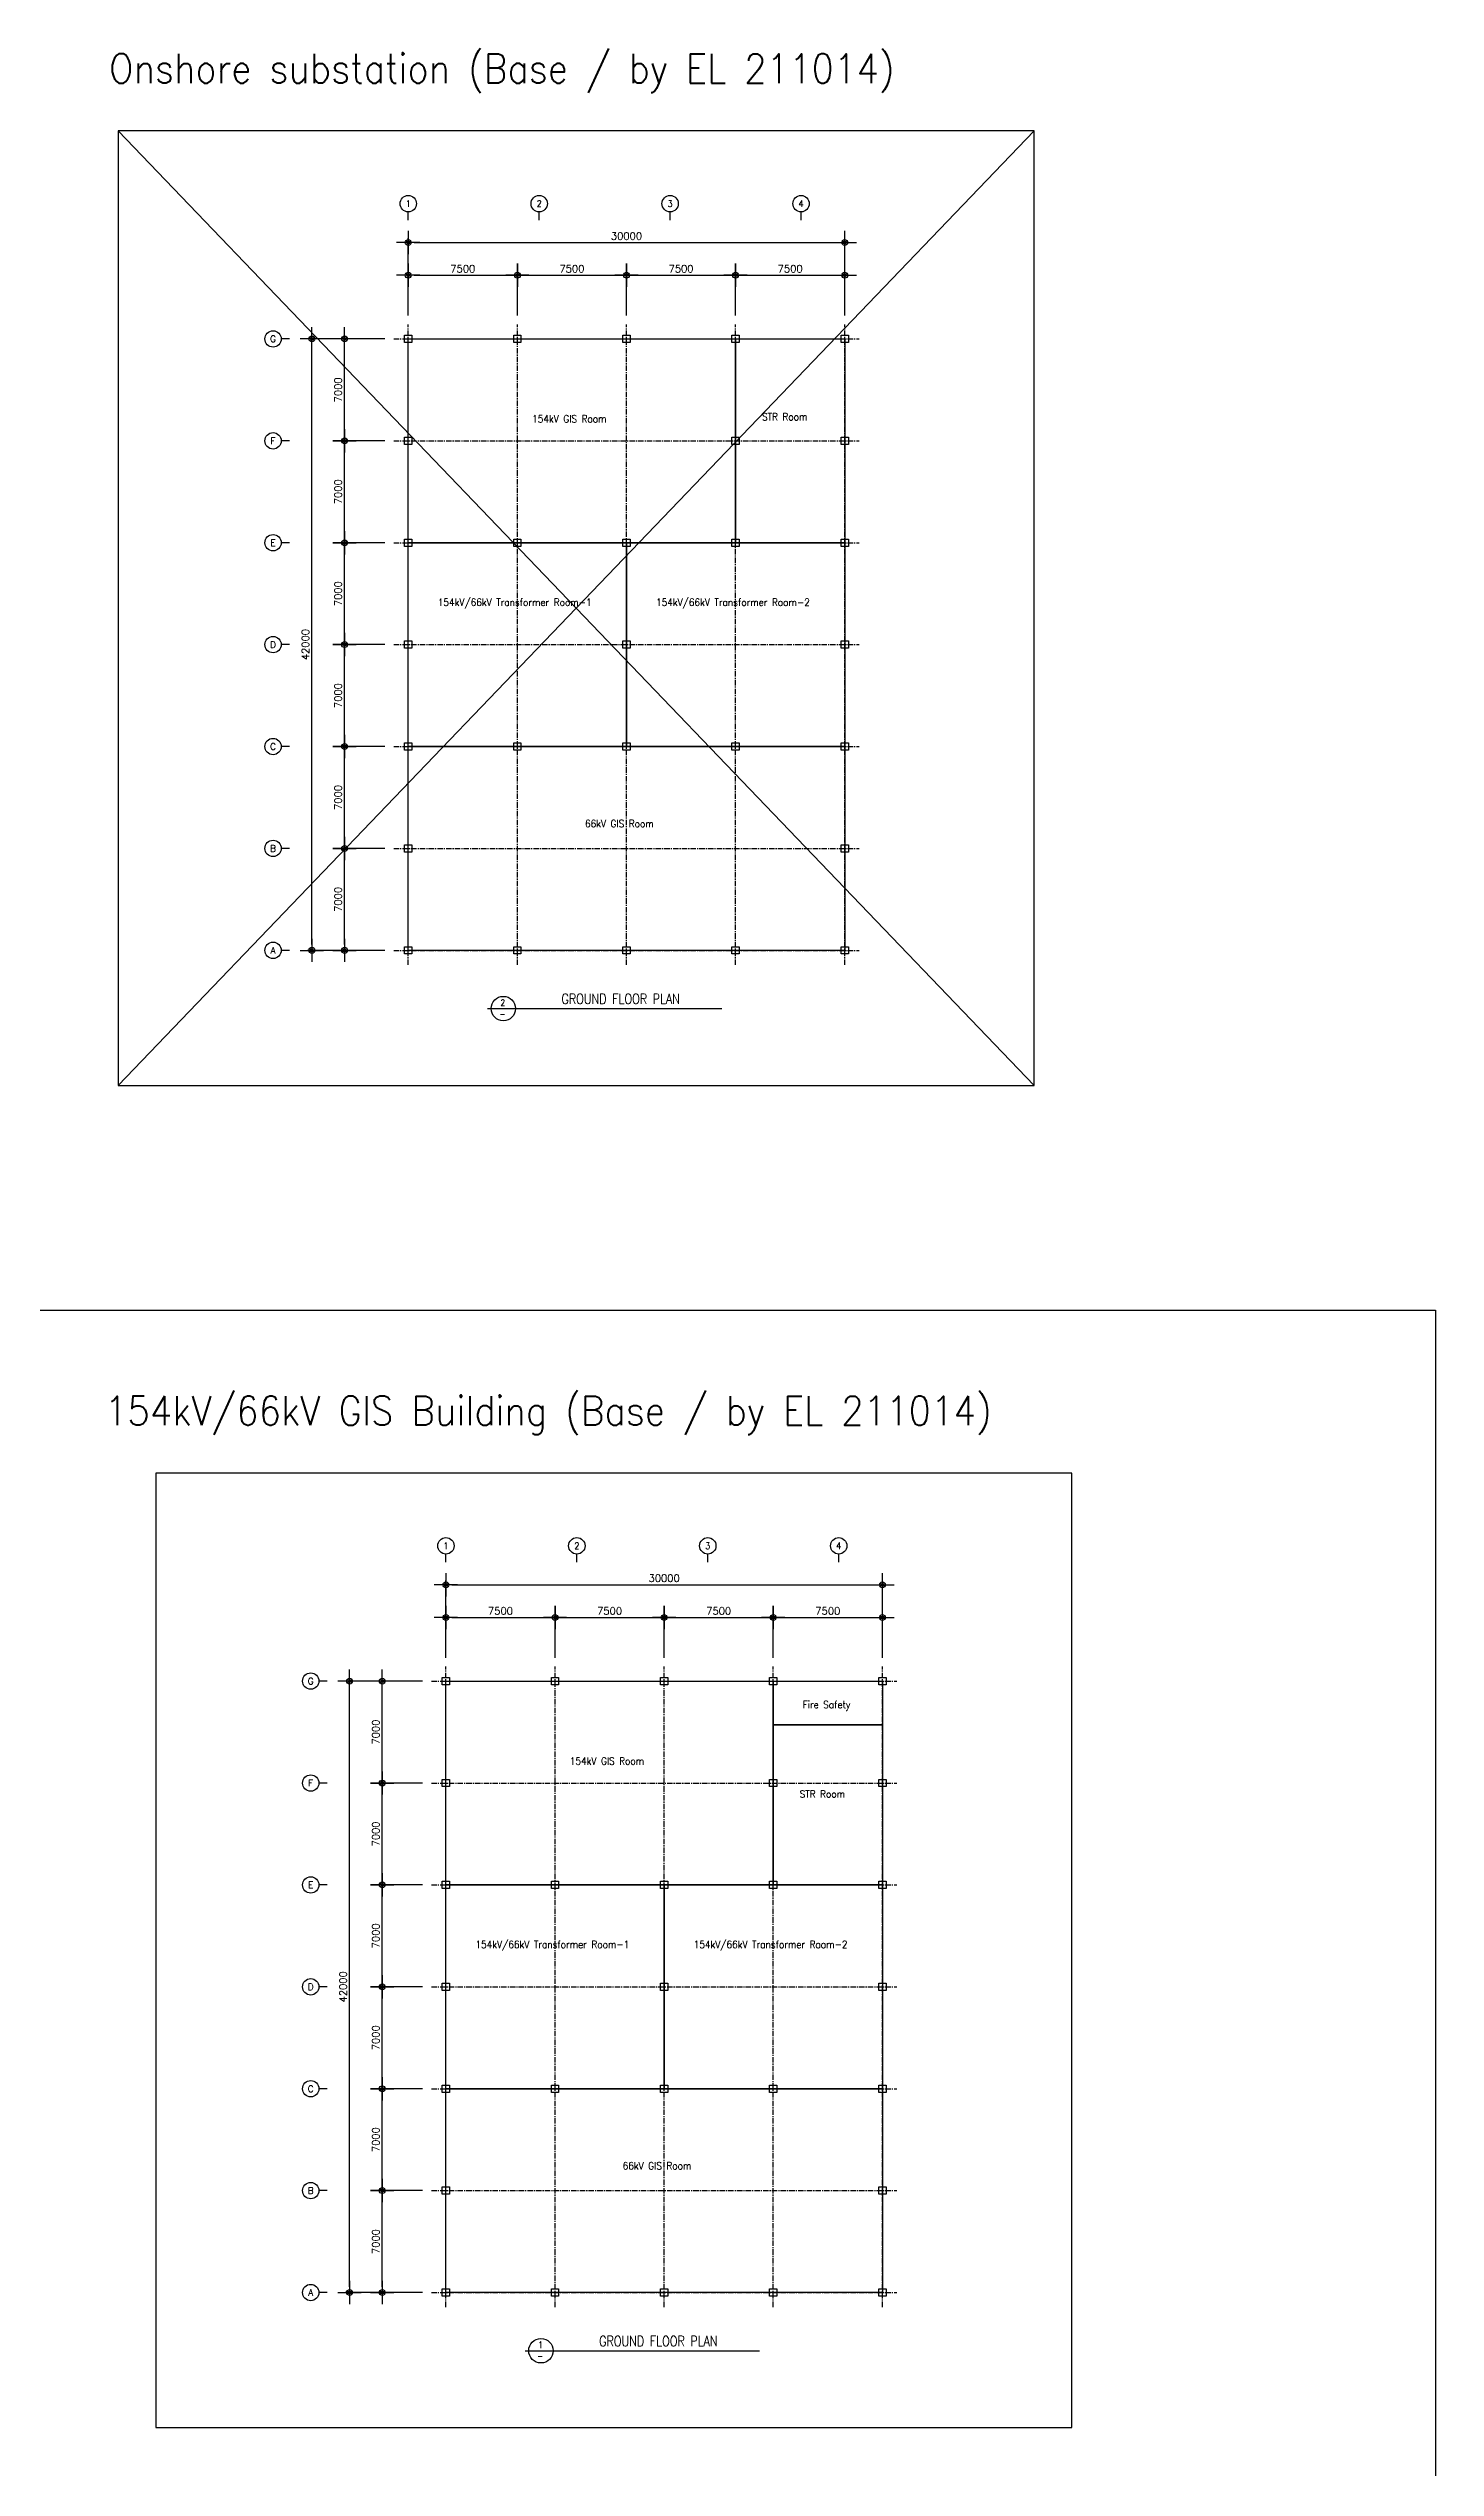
# Model space of a CAD drawing. Header units: millimetres. Extents: x 1547303 to 2238727, y -106680 to 167950.
# Drawn here: x 2027779 to 2123124, y 1763 to 167950 of the extents above; entities that cross this region are included whole.
import ezdxf
from ezdxf.enums import TextEntityAlignment as Align

# ---------------------------------------------------------------- set-up
doc = ezdxf.new("R2010")
doc.units = ezdxf.units.MM
doc.header["$LTSCALE"] = 150
doc.linetypes.add('CENTERX2', pattern=[4, 2.5, -0.5, 0.5, -0.5])
doc.layers.get('Defpoints').update_dxf_attribs({"color": 140})
for name, color, linetype in [('0S_Layout', 2, 'Continuous'), ('7TEXT', 7, 'Continuous'), ('CEN_LINE', 1, 'CENTERX2'), ('DIM', 7, 'Continuous'), ('SYM', 7, 'Continuous'), ('TEXT', 4, 'Continuous'), ('TXT', 2, 'Continuous')]:
    doc.layers.add(name, color=color, linetype=linetype)
doc.styles.add('RomanS', font='romans.shx', dxfattribs={"bigfont": 'whgtxt.shx'})
doc.styles.add('ROMANT', font='ROMANT')
doc.dimstyles.new('HYUN', dxfattribs={"dimscale": 80, "dimtxt": 3, "dimasz": 1, "dimexe": 1.5, "dimexo": 3, "dimgap": 1, "dimtad": 1, "dimdec": 0, "dimzin": 0, "dimdsep": 46, "dimtxsty": 'RomanS', "dimblk": 'd_dot', "dimcen": -1, "dimclrd": 256, "dimclre": 256, "dimclrt": 3, "dimadec": 0, "dimazin": 0, "dimtfac": 1, "dimtdec": 0, "dimtix": 1, "dimtmove": 2, "dimatfit": 3, "dimfxl": 1.5, "dimtolj": 1, "dimtzin": 0, "dimarcsym": 0})

# ---------------------------------------------------------------- blocks, each defined once
blk = doc.blocks.new('d_dot')
for p, q in [((-2, 0), (2, 0)), ((0, -2), (0, 2))]:
    blk.add_line(p, q)
for radius in [0.5, 0.25]:
    blk.add_circle((0, 0), radius)
blk = doc.blocks.new('*D99')
at = {"layer": 'Defpoints', "color": 0}
for p in [(2062601, 60163), (2055101, 56791), (2062601, 56791)]:
    blk.add_point(p, dxfattribs=at)
at = {"layer": 'DIM', "lineweight": -2}
for p, q in [((2055101, 57391), (2055101, 60463)), ((2055501, 60163), (2062201, 60163)), ((2062601, 57391), (2062601, 60463))]:
    blk.add_line(p, q, dxfattribs=at)
at = {"layer": 'DIM', "lineweight": -2, "xscale": 400, "yscale": 400, "zscale": 400, "rotation": 180}
blk.add_blockref('d_dot', (2055101, 60163), dxfattribs=at)
at = {"layer": 'DIM', "lineweight": -2, "xscale": 400, "yscale": 400, "zscale": 400}
blk.add_blockref('d_dot', (2062601, 60163), dxfattribs=at)
at = {"layer": 'DIM', "color": 3, "insert": (2058851, 60613), "char_height": 500, "attachment_point": 5, "style": 'RomanS'}
blk.add_mtext('\\A1;7500', dxfattribs=at)
blk = doc.blocks.new('*D100')
at = {"layer": 'Defpoints', "color": 0}
for p in [(2048484, 55791), (2054101, 55791), (2054101, 13791)]:
    blk.add_point(p, dxfattribs=at)
at = {"layer": 'DIM', "lineweight": -2}
for p, q in [((2053501, 55791), (2048184, 55791)), ((2048484, 14191), (2048484, 55391)), ((2053501, 13791), (2048184, 13791))]:
    blk.add_line(p, q, dxfattribs=at)
at = {"layer": 'DIM', "lineweight": -2, "xscale": 400, "yscale": 400, "zscale": 400}
for p, rotation in [((2048484, 55791), 90), ((2048484, 13791), 270)]:
    blk.add_blockref('d_dot', p, dxfattribs=dict(at, rotation=rotation))
at = {"layer": 'DIM', "color": 3, "insert": (2048034, 34791), "char_height": 500, "attachment_point": 5, "rotation": 90, "style": 'RomanS'}
blk.add_mtext('\\A1;42000', dxfattribs=at)
blk = doc.blocks.new('*D101')
at = {"layer": 'Defpoints', "color": 0}
for p in [(2085101, 62408), (2055101, 56791), (2085101, 56791)]:
    blk.add_point(p, dxfattribs=at)
at = {"layer": 'DIM', "lineweight": -2}
for p, q in [((2055101, 57391), (2055101, 62708)), ((2055501, 62408), (2084701, 62408)), ((2085101, 57391), (2085101, 62708))]:
    blk.add_line(p, q, dxfattribs=at)
at = {"layer": 'DIM', "lineweight": -2, "xscale": 400, "yscale": 400, "zscale": 400, "rotation": 180}
blk.add_blockref('d_dot', (2055101, 62408), dxfattribs=at)
at = {"layer": 'DIM', "lineweight": -2, "xscale": 400, "yscale": 400, "zscale": 400}
blk.add_blockref('d_dot', (2085101, 62408), dxfattribs=at)
at = {"layer": 'DIM', "color": 3, "insert": (2070101, 62858), "char_height": 500, "attachment_point": 5, "style": 'RomanS'}
blk.add_mtext('\\A1;30000', dxfattribs=at)
blk = doc.blocks.new('*D102')
at = {"layer": 'Defpoints', "color": 0}
for p in [(2050728, 55791), (2054101, 55791), (2054101, 48791)]:
    blk.add_point(p, dxfattribs=at)
at = {"layer": 'DIM', "lineweight": -2}
for p, q in [((2053501, 55791), (2050428, 55791)), ((2050728, 49191), (2050728, 55391)), ((2053501, 48791), (2050428, 48791))]:
    blk.add_line(p, q, dxfattribs=at)
at = {"layer": 'DIM', "lineweight": -2, "xscale": 400, "yscale": 400, "zscale": 400}
for p, rotation in [((2050728, 55791), 90), ((2050728, 48791), 270)]:
    blk.add_blockref('d_dot', p, dxfattribs=dict(at, rotation=rotation))
at = {"layer": 'DIM', "color": 3, "insert": (2050278, 52291), "char_height": 500, "attachment_point": 5, "rotation": 90, "style": 'RomanS'}
blk.add_mtext('\\A1;7000', dxfattribs=at)
blk = doc.blocks.new('*D103')
at = {"layer": 'Defpoints', "color": 0}
for p in [(2050728, 48791), (2054101, 48791), (2054101, 41791)]:
    blk.add_point(p, dxfattribs=at)
at = {"layer": 'DIM', "lineweight": -2}
for p, q in [((2053501, 48791), (2050428, 48791)), ((2050728, 42191), (2050728, 48391)), ((2053501, 41791), (2050428, 41791))]:
    blk.add_line(p, q, dxfattribs=at)
at = {"layer": 'DIM', "lineweight": -2, "xscale": 400, "yscale": 400, "zscale": 400}
for p, rotation in [((2050728, 48791), 90), ((2050728, 41791), 270)]:
    blk.add_blockref('d_dot', p, dxfattribs=dict(at, rotation=rotation))
at = {"layer": 'DIM', "color": 3, "insert": (2050278, 45291), "char_height": 500, "attachment_point": 5, "rotation": 90, "style": 'RomanS'}
blk.add_mtext('\\A1;7000', dxfattribs=at)
blk = doc.blocks.new('*D104')
at = {"layer": 'Defpoints', "color": 0}
for p in [(2050728, 41791), (2054101, 41791), (2054101, 34791)]:
    blk.add_point(p, dxfattribs=at)
at = {"layer": 'DIM', "lineweight": -2}
for p, q in [((2053501, 41791), (2050428, 41791)), ((2050728, 35191), (2050728, 41391)), ((2053501, 34791), (2050428, 34791))]:
    blk.add_line(p, q, dxfattribs=at)
at = {"layer": 'DIM', "lineweight": -2, "xscale": 400, "yscale": 400, "zscale": 400}
for p, rotation in [((2050728, 41791), 90), ((2050728, 34791), 270)]:
    blk.add_blockref('d_dot', p, dxfattribs=dict(at, rotation=rotation))
at = {"layer": 'DIM', "color": 3, "insert": (2050278, 38291), "char_height": 500, "attachment_point": 5, "rotation": 90, "style": 'RomanS'}
blk.add_mtext('\\A1;7000', dxfattribs=at)
blk = doc.blocks.new('*D105')
at = {"layer": 'Defpoints', "color": 0}
for p in [(2050728, 34791), (2054101, 34791), (2054101, 27791)]:
    blk.add_point(p, dxfattribs=at)
at = {"layer": 'DIM', "lineweight": -2}
for p, q in [((2053501, 34791), (2050428, 34791)), ((2050728, 28191), (2050728, 34391)), ((2053501, 27791), (2050428, 27791))]:
    blk.add_line(p, q, dxfattribs=at)
at = {"layer": 'DIM', "lineweight": -2, "xscale": 400, "yscale": 400, "zscale": 400}
for p, rotation in [((2050728, 34791), 90), ((2050728, 27791), 270)]:
    blk.add_blockref('d_dot', p, dxfattribs=dict(at, rotation=rotation))
at = {"layer": 'DIM', "color": 3, "insert": (2050278, 31291), "char_height": 500, "attachment_point": 5, "rotation": 90, "style": 'RomanS'}
blk.add_mtext('\\A1;7000', dxfattribs=at)
blk = doc.blocks.new('*D106')
at = {"layer": 'Defpoints', "color": 0}
for p in [(2050728, 27791), (2054101, 27791), (2054101, 20791)]:
    blk.add_point(p, dxfattribs=at)
at = {"layer": 'DIM', "lineweight": -2}
for p, q in [((2053501, 27791), (2050428, 27791)), ((2050728, 21191), (2050728, 27391)), ((2053501, 20791), (2050428, 20791))]:
    blk.add_line(p, q, dxfattribs=at)
at = {"layer": 'DIM', "lineweight": -2, "xscale": 400, "yscale": 400, "zscale": 400}
for p, rotation in [((2050728, 27791), 90), ((2050728, 20791), 270)]:
    blk.add_blockref('d_dot', p, dxfattribs=dict(at, rotation=rotation))
at = {"layer": 'DIM', "color": 3, "insert": (2050278, 24291), "char_height": 500, "attachment_point": 5, "rotation": 90, "style": 'RomanS'}
blk.add_mtext('\\A1;7000', dxfattribs=at)
blk = doc.blocks.new('*D107')
at = {"layer": 'Defpoints', "color": 0}
for p in [(2050728, 20791), (2054101, 20791), (2054101, 13791)]:
    blk.add_point(p, dxfattribs=at)
at = {"layer": 'DIM', "lineweight": -2}
for p, q in [((2053501, 20791), (2050428, 20791)), ((2050728, 14191), (2050728, 20391)), ((2053501, 13791), (2050428, 13791))]:
    blk.add_line(p, q, dxfattribs=at)
at = {"layer": 'DIM', "lineweight": -2, "xscale": 400, "yscale": 400, "zscale": 400}
for p, rotation in [((2050728, 20791), 90), ((2050728, 13791), 270)]:
    blk.add_blockref('d_dot', p, dxfattribs=dict(at, rotation=rotation))
at = {"layer": 'DIM', "color": 3, "insert": (2050278, 17291), "char_height": 500, "attachment_point": 5, "rotation": 90, "style": 'RomanS'}
blk.add_mtext('\\A1;7000', dxfattribs=at)
blk = doc.blocks.new('*D108')
at = {"layer": 'Defpoints', "color": 0}
for p in [(2070101, 60163), (2062601, 56791), (2070101, 56791)]:
    blk.add_point(p, dxfattribs=at)
at = {"layer": 'DIM', "lineweight": -2}
for p, q in [((2062601, 57391), (2062601, 60463)), ((2063001, 60163), (2069701, 60163)), ((2070101, 57391), (2070101, 60463))]:
    blk.add_line(p, q, dxfattribs=at)
at = {"layer": 'DIM', "lineweight": -2, "xscale": 400, "yscale": 400, "zscale": 400, "rotation": 180}
blk.add_blockref('d_dot', (2062601, 60163), dxfattribs=at)
at = {"layer": 'DIM', "lineweight": -2, "xscale": 400, "yscale": 400, "zscale": 400}
blk.add_blockref('d_dot', (2070101, 60163), dxfattribs=at)
at = {"layer": 'DIM', "color": 3, "insert": (2066351, 60613), "char_height": 500, "attachment_point": 5, "style": 'RomanS'}
blk.add_mtext('\\A1;7500', dxfattribs=at)
blk = doc.blocks.new('*D109')
at = {"layer": 'Defpoints', "color": 0}
for p in [(2077601, 60163), (2070101, 56791), (2077601, 56791)]:
    blk.add_point(p, dxfattribs=at)
at = {"layer": 'DIM', "lineweight": -2}
for p, q in [((2070101, 57391), (2070101, 60463)), ((2070501, 60163), (2077201, 60163)), ((2077601, 57391), (2077601, 60463))]:
    blk.add_line(p, q, dxfattribs=at)
at = {"layer": 'DIM', "lineweight": -2, "xscale": 400, "yscale": 400, "zscale": 400, "rotation": 180}
blk.add_blockref('d_dot', (2070101, 60163), dxfattribs=at)
at = {"layer": 'DIM', "lineweight": -2, "xscale": 400, "yscale": 400, "zscale": 400}
blk.add_blockref('d_dot', (2077601, 60163), dxfattribs=at)
at = {"layer": 'DIM', "color": 3, "insert": (2073851, 60613), "char_height": 500, "attachment_point": 5, "style": 'RomanS'}
blk.add_mtext('\\A1;7500', dxfattribs=at)
blk = doc.blocks.new('*D110')
at = {"layer": 'Defpoints', "color": 0}
for p in [(2085101, 60163), (2077601, 56791), (2085101, 56791)]:
    blk.add_point(p, dxfattribs=at)
at = {"layer": 'DIM', "lineweight": -2}
for p, q in [((2077601, 57391), (2077601, 60463)), ((2078001, 60163), (2084701, 60163)), ((2085101, 57391), (2085101, 60463))]:
    blk.add_line(p, q, dxfattribs=at)
at = {"layer": 'DIM', "lineweight": -2, "xscale": 400, "yscale": 400, "zscale": 400, "rotation": 180}
blk.add_blockref('d_dot', (2077601, 60163), dxfattribs=at)
at = {"layer": 'DIM', "lineweight": -2, "xscale": 400, "yscale": 400, "zscale": 400}
blk.add_blockref('d_dot', (2085101, 60163), dxfattribs=at)
at = {"layer": 'DIM', "color": 3, "insert": (2081351, 60613), "char_height": 500, "attachment_point": 5, "style": 'RomanS'}
blk.add_mtext('\\A1;7500', dxfattribs=at)
blk = doc.blocks.new('*D124')
at = {"layer": 'Defpoints', "color": 0}
for p in [(2060012, 152363), (2052512, 148991), (2060012, 148991)]:
    blk.add_point(p, dxfattribs=at)
at = {"layer": 'DIM', "lineweight": -2}
for p, q in [((2052512, 149591), (2052512, 152663)), ((2052912, 152363), (2059612, 152363)), ((2060012, 149591), (2060012, 152663))]:
    blk.add_line(p, q, dxfattribs=at)
at = {"layer": 'DIM', "lineweight": -2, "xscale": 400, "yscale": 400, "zscale": 400, "rotation": 180}
blk.add_blockref('d_dot', (2052512, 152363), dxfattribs=at)
at = {"layer": 'DIM', "lineweight": -2, "xscale": 400, "yscale": 400, "zscale": 400}
blk.add_blockref('d_dot', (2060012, 152363), dxfattribs=at)
at = {"layer": 'DIM', "color": 3, "insert": (2056262, 152813), "char_height": 500, "attachment_point": 5, "style": 'RomanS'}
blk.add_mtext('\\A1;7500', dxfattribs=at)
blk = doc.blocks.new('*D125')
at = {"layer": 'Defpoints', "color": 0}
for p in [(2045895, 147991), (2051512, 147991), (2051512, 105991)]:
    blk.add_point(p, dxfattribs=at)
at = {"layer": 'DIM', "lineweight": -2}
for p, q in [((2050912, 147991), (2045595, 147991)), ((2045895, 106391), (2045895, 147591)), ((2050912, 105991), (2045595, 105991))]:
    blk.add_line(p, q, dxfattribs=at)
at = {"layer": 'DIM', "lineweight": -2, "xscale": 400, "yscale": 400, "zscale": 400}
for p, rotation in [((2045895, 147991), 90), ((2045895, 105991), 270)]:
    blk.add_blockref('d_dot', p, dxfattribs=dict(at, rotation=rotation))
at = {"layer": 'DIM', "color": 3, "insert": (2045445, 126991), "char_height": 500, "attachment_point": 5, "rotation": 90, "style": 'RomanS'}
blk.add_mtext('\\A1;42000', dxfattribs=at)
blk = doc.blocks.new('*D126')
at = {"layer": 'Defpoints', "color": 0}
for p in [(2082512, 154608), (2052512, 148991), (2082512, 148991)]:
    blk.add_point(p, dxfattribs=at)
at = {"layer": 'DIM', "lineweight": -2}
for p, q in [((2052512, 149591), (2052512, 154908)), ((2052912, 154608), (2082112, 154608)), ((2082512, 149591), (2082512, 154908))]:
    blk.add_line(p, q, dxfattribs=at)
at = {"layer": 'DIM', "lineweight": -2, "xscale": 400, "yscale": 400, "zscale": 400, "rotation": 180}
blk.add_blockref('d_dot', (2052512, 154608), dxfattribs=at)
at = {"layer": 'DIM', "lineweight": -2, "xscale": 400, "yscale": 400, "zscale": 400}
blk.add_blockref('d_dot', (2082512, 154608), dxfattribs=at)
at = {"layer": 'DIM', "color": 3, "insert": (2067512, 155058), "char_height": 500, "attachment_point": 5, "style": 'RomanS'}
blk.add_mtext('\\A1;30000', dxfattribs=at)
blk = doc.blocks.new('*D127')
at = {"layer": 'Defpoints', "color": 0}
for p in [(2048140, 147991), (2051512, 147991), (2051512, 140991)]:
    blk.add_point(p, dxfattribs=at)
at = {"layer": 'DIM', "lineweight": -2}
for p, q in [((2050912, 147991), (2047840, 147991)), ((2048140, 141391), (2048140, 147591)), ((2050912, 140991), (2047840, 140991))]:
    blk.add_line(p, q, dxfattribs=at)
at = {"layer": 'DIM', "lineweight": -2, "xscale": 400, "yscale": 400, "zscale": 400}
for p, rotation in [((2048140, 147991), 90), ((2048140, 140991), 270)]:
    blk.add_blockref('d_dot', p, dxfattribs=dict(at, rotation=rotation))
at = {"layer": 'DIM', "color": 3, "insert": (2047690, 144491), "char_height": 500, "attachment_point": 5, "rotation": 90, "style": 'RomanS'}
blk.add_mtext('\\A1;7000', dxfattribs=at)
blk = doc.blocks.new('*D128')
at = {"layer": 'Defpoints', "color": 0}
for p in [(2048140, 140991), (2051512, 140991), (2051512, 133991)]:
    blk.add_point(p, dxfattribs=at)
at = {"layer": 'DIM', "lineweight": -2}
for p, q in [((2050912, 140991), (2047840, 140991)), ((2048140, 134391), (2048140, 140591)), ((2050912, 133991), (2047840, 133991))]:
    blk.add_line(p, q, dxfattribs=at)
at = {"layer": 'DIM', "lineweight": -2, "xscale": 400, "yscale": 400, "zscale": 400}
for p, rotation in [((2048140, 140991), 90), ((2048140, 133991), 270)]:
    blk.add_blockref('d_dot', p, dxfattribs=dict(at, rotation=rotation))
at = {"layer": 'DIM', "color": 3, "insert": (2047690, 137491), "char_height": 500, "attachment_point": 5, "rotation": 90, "style": 'RomanS'}
blk.add_mtext('\\A1;7000', dxfattribs=at)
blk = doc.blocks.new('*D129')
at = {"layer": 'Defpoints', "color": 0}
for p in [(2048140, 133991), (2051512, 133991), (2051512, 126991)]:
    blk.add_point(p, dxfattribs=at)
at = {"layer": 'DIM', "lineweight": -2}
for p, q in [((2050912, 133991), (2047840, 133991)), ((2048140, 127391), (2048140, 133591)), ((2050912, 126991), (2047840, 126991))]:
    blk.add_line(p, q, dxfattribs=at)
at = {"layer": 'DIM', "lineweight": -2, "xscale": 400, "yscale": 400, "zscale": 400}
for p, rotation in [((2048140, 133991), 90), ((2048140, 126991), 270)]:
    blk.add_blockref('d_dot', p, dxfattribs=dict(at, rotation=rotation))
at = {"layer": 'DIM', "color": 3, "insert": (2047690, 130491), "char_height": 500, "attachment_point": 5, "rotation": 90, "style": 'RomanS'}
blk.add_mtext('\\A1;7000', dxfattribs=at)
blk = doc.blocks.new('*D130')
at = {"layer": 'Defpoints', "color": 0}
for p in [(2048140, 126991), (2051512, 126991), (2051512, 119991)]:
    blk.add_point(p, dxfattribs=at)
at = {"layer": 'DIM', "lineweight": -2}
for p, q in [((2050912, 126991), (2047840, 126991)), ((2048140, 120391), (2048140, 126591)), ((2050912, 119991), (2047840, 119991))]:
    blk.add_line(p, q, dxfattribs=at)
at = {"layer": 'DIM', "lineweight": -2, "xscale": 400, "yscale": 400, "zscale": 400}
for p, rotation in [((2048140, 126991), 90), ((2048140, 119991), 270)]:
    blk.add_blockref('d_dot', p, dxfattribs=dict(at, rotation=rotation))
at = {"layer": 'DIM', "color": 3, "insert": (2047690, 123491), "char_height": 500, "attachment_point": 5, "rotation": 90, "style": 'RomanS'}
blk.add_mtext('\\A1;7000', dxfattribs=at)
blk = doc.blocks.new('*D131')
at = {"layer": 'Defpoints', "color": 0}
for p in [(2048140, 119991), (2051512, 119991), (2051512, 112991)]:
    blk.add_point(p, dxfattribs=at)
at = {"layer": 'DIM', "lineweight": -2}
for p, q in [((2050912, 119991), (2047840, 119991)), ((2048140, 113391), (2048140, 119591)), ((2050912, 112991), (2047840, 112991))]:
    blk.add_line(p, q, dxfattribs=at)
at = {"layer": 'DIM', "lineweight": -2, "xscale": 400, "yscale": 400, "zscale": 400}
for p, rotation in [((2048140, 119991), 90), ((2048140, 112991), 270)]:
    blk.add_blockref('d_dot', p, dxfattribs=dict(at, rotation=rotation))
at = {"layer": 'DIM', "color": 3, "insert": (2047690, 116491), "char_height": 500, "attachment_point": 5, "rotation": 90, "style": 'RomanS'}
blk.add_mtext('\\A1;7000', dxfattribs=at)
blk = doc.blocks.new('*D132')
at = {"layer": 'Defpoints', "color": 0}
for p in [(2048140, 112991), (2051512, 112991), (2051512, 105991)]:
    blk.add_point(p, dxfattribs=at)
at = {"layer": 'DIM', "lineweight": -2}
for p, q in [((2050912, 112991), (2047840, 112991)), ((2048140, 106391), (2048140, 112591)), ((2050912, 105991), (2047840, 105991))]:
    blk.add_line(p, q, dxfattribs=at)
at = {"layer": 'DIM', "lineweight": -2, "xscale": 400, "yscale": 400, "zscale": 400}
for p, rotation in [((2048140, 112991), 90), ((2048140, 105991), 270)]:
    blk.add_blockref('d_dot', p, dxfattribs=dict(at, rotation=rotation))
at = {"layer": 'DIM', "color": 3, "insert": (2047690, 109491), "char_height": 500, "attachment_point": 5, "rotation": 90, "style": 'RomanS'}
blk.add_mtext('\\A1;7000', dxfattribs=at)
blk = doc.blocks.new('*D133')
at = {"layer": 'Defpoints', "color": 0}
for p in [(2067512, 152363), (2060012, 148991), (2067512, 148991)]:
    blk.add_point(p, dxfattribs=at)
at = {"layer": 'DIM', "lineweight": -2}
for p, q in [((2060012, 149591), (2060012, 152663)), ((2060412, 152363), (2067112, 152363)), ((2067512, 149591), (2067512, 152663))]:
    blk.add_line(p, q, dxfattribs=at)
at = {"layer": 'DIM', "lineweight": -2, "xscale": 400, "yscale": 400, "zscale": 400, "rotation": 180}
blk.add_blockref('d_dot', (2060012, 152363), dxfattribs=at)
at = {"layer": 'DIM', "lineweight": -2, "xscale": 400, "yscale": 400, "zscale": 400}
blk.add_blockref('d_dot', (2067512, 152363), dxfattribs=at)
at = {"layer": 'DIM', "color": 3, "insert": (2063762, 152813), "char_height": 500, "attachment_point": 5, "style": 'RomanS'}
blk.add_mtext('\\A1;7500', dxfattribs=at)
blk = doc.blocks.new('*D134')
at = {"layer": 'Defpoints', "color": 0}
for p in [(2075012, 152363), (2067512, 148991), (2075012, 148991)]:
    blk.add_point(p, dxfattribs=at)
at = {"layer": 'DIM', "lineweight": -2}
for p, q in [((2067512, 149591), (2067512, 152663)), ((2067912, 152363), (2074612, 152363)), ((2075012, 149591), (2075012, 152663))]:
    blk.add_line(p, q, dxfattribs=at)
at = {"layer": 'DIM', "lineweight": -2, "xscale": 400, "yscale": 400, "zscale": 400, "rotation": 180}
blk.add_blockref('d_dot', (2067512, 152363), dxfattribs=at)
at = {"layer": 'DIM', "lineweight": -2, "xscale": 400, "yscale": 400, "zscale": 400}
blk.add_blockref('d_dot', (2075012, 152363), dxfattribs=at)
at = {"layer": 'DIM', "color": 3, "insert": (2071262, 152813), "char_height": 500, "attachment_point": 5, "style": 'RomanS'}
blk.add_mtext('\\A1;7500', dxfattribs=at)
blk = doc.blocks.new('*D135')
at = {"layer": 'Defpoints', "color": 0}
for p in [(2082512, 152363), (2075012, 148991), (2082512, 148991)]:
    blk.add_point(p, dxfattribs=at)
at = {"layer": 'DIM', "lineweight": -2}
for p, q in [((2075012, 149591), (2075012, 152663)), ((2075412, 152363), (2082112, 152363)), ((2082512, 149591), (2082512, 152663))]:
    blk.add_line(p, q, dxfattribs=at)
at = {"layer": 'DIM', "lineweight": -2, "xscale": 400, "yscale": 400, "zscale": 400, "rotation": 180}
blk.add_blockref('d_dot', (2075012, 152363), dxfattribs=at)
at = {"layer": 'DIM', "lineweight": -2, "xscale": 400, "yscale": 400, "zscale": 400}
blk.add_blockref('d_dot', (2082512, 152363), dxfattribs=at)
at = {"layer": 'DIM', "color": 3, "insert": (2078762, 152813), "char_height": 500, "attachment_point": 5, "style": 'RomanS'}
blk.add_mtext('\\A1;7500', dxfattribs=at)

msp = doc.modelspace()

# ---------------------------------------------------------------- linework, layer by layer
at = {"layer": '0S_Layout', "color": 1}
for p, q in [((2095531.5, 162285), (2032571.5, 96709.9)), ((2032571.5, 162285), (2095531.5, 96709.9))]:
    msp.add_line(p, q, dxfattribs=at)
for points in [[(2095531.5, 162285), (2032571.5, 162285), (2032571.5, 96709.9), (2095531.5, 96709.9)], [(1817915.6, 81263.6), (2123124.1, 81263.6), (2123124.1, -106680.4), (1817915.6, -106680.4)], [(2098119.7, 70084.7), (2035159.7, 70084.7), (2035159.7, 4509.6), (2098119.7, 4509.6)]]:
    msp.add_lwpolyline(points, close=True, dxfattribs=at)
at = {"layer": '0S_Layout'}
for points in [[(2052262.5, 148241), (2052762.5, 148241), (2052762.5, 147741), (2052262.5, 147741)], [(2052512.5, 147991), (2075012.5, 147991), (2075012.5, 133991), (2052512.5, 133991)], [(2059762.5, 148241), (2060262.5, 148241), (2060262.5, 147741), (2059762.5, 147741)], [(2067262.5, 148241), (2067762.5, 148241), (2067762.5, 147741), (2067262.5, 147741)], [(2074762.5, 148241), (2075262.5, 148241), (2075262.5, 147741), (2074762.5, 147741)], [(2075012.5, 147991), (2082512.5, 147991), (2082512.5, 133991), (2075012.5, 133991)], [(2082262.5, 148241), (2082762.5, 148241), (2082762.5, 147741), (2082262.5, 147741)], [(2052262.5, 141241), (2052762.5, 141241), (2052762.5, 140741), (2052262.5, 140741)], [(2074762.5, 141241), (2075262.5, 141241), (2075262.5, 140741), (2074762.5, 140741)], [(2082262.5, 141241), (2082762.5, 141241), (2082762.5, 140741), (2082262.5, 140741)], [(2052262.5, 134241), (2052762.5, 134241), (2052762.5, 133741), (2052262.5, 133741)], [(2052512.5, 133991), (2067512.5, 133991), (2067512.5, 119991), (2052512.5, 119991)], [(2059762.5, 134241), (2060262.5, 134241), (2060262.5, 133741), (2059762.5, 133741)], [(2067262.5, 134241), (2067762.5, 134241), (2067762.5, 133741), (2067262.5, 133741)], [(2067512.5, 133991), (2082512.5, 133991), (2082512.5, 119991), (2067512.5, 119991)], [(2074762.5, 134241), (2075262.5, 134241), (2075262.5, 133741), (2074762.5, 133741)], [(2082262.5, 134241), (2082762.5, 134241), (2082762.5, 133741), (2082262.5, 133741)], [(2052262.5, 127241), (2052762.5, 127241), (2052762.5, 126741), (2052262.5, 126741)], [(2067262.5, 127241), (2067762.5, 127241), (2067762.5, 126741), (2067262.5, 126741)], [(2082262.5, 127241), (2082762.5, 127241), (2082762.5, 126741), (2082262.5, 126741)], [(2052262.5, 120241), (2052762.5, 120241), (2052762.5, 119741), (2052262.5, 119741)], [(2052512.5, 119991), (2082512.5, 119991), (2082512.5, 105991), (2052512.5, 105991)], [(2059762.5, 120241), (2060262.5, 120241), (2060262.5, 119741), (2059762.5, 119741)], [(2067262.5, 120241), (2067762.5, 120241), (2067762.5, 119741), (2067262.5, 119741)], [(2074762.5, 120241), (2075262.5, 120241), (2075262.5, 119741), (2074762.5, 119741)], [(2082262.5, 120241), (2082762.5, 120241), (2082762.5, 119741), (2082262.5, 119741)], [(2052262.5, 113241), (2052762.5, 113241), (2052762.5, 112741), (2052262.5, 112741)], [(2082262.5, 113241), (2082762.5, 113241), (2082762.5, 112741), (2082262.5, 112741)], [(2052262.5, 106241), (2052762.5, 106241), (2052762.5, 105741), (2052262.5, 105741)], [(2059762.5, 106241), (2060262.5, 106241), (2060262.5, 105741), (2059762.5, 105741)], [(2067262.5, 106241), (2067762.5, 106241), (2067762.5, 105741), (2067262.5, 105741)], [(2074762.5, 106241), (2075262.5, 106241), (2075262.5, 105741), (2074762.5, 105741)], [(2082262.5, 106241), (2082762.5, 106241), (2082762.5, 105741), (2082262.5, 105741)], [(2054850.7, 56040.7), (2055350.7, 56040.7), (2055350.7, 55540.7), (2054850.7, 55540.7)], [(2055100.7, 55790.7), (2077600.7, 55790.7), (2077600.7, 41790.7), (2055100.7, 41790.7)], [(2062350.7, 56040.7), (2062850.7, 56040.7), (2062850.7, 55540.7), (2062350.7, 55540.7)], [(2069850.7, 56040.7), (2070350.7, 56040.7), (2070350.7, 55540.7), (2069850.7, 55540.7)], [(2077350.7, 56040.7), (2077850.7, 56040.7), (2077850.7, 55540.7), (2077350.7, 55540.7)], [(2077600.7, 55790.7), (2085100.7, 55790.7), (2085100.7, 52790.7), (2077600.7, 52790.7)], [(2084850.7, 56040.7), (2085350.7, 56040.7), (2085350.7, 55540.7), (2084850.7, 55540.7)], [(2077600.7, 52790.7), (2085100.7, 52790.7), (2085100.7, 41790.7), (2077600.7, 41790.7)], [(2054850.7, 49040.7), (2055350.7, 49040.7), (2055350.7, 48540.7), (2054850.7, 48540.7)], [(2077350.7, 49040.7), (2077850.7, 49040.7), (2077850.7, 48540.7), (2077350.7, 48540.7)], [(2084850.7, 49040.7), (2085350.7, 49040.7), (2085350.7, 48540.7), (2084850.7, 48540.7)], [(2054850.7, 42040.7), (2055350.7, 42040.7), (2055350.7, 41540.7), (2054850.7, 41540.7)], [(2055100.7, 41790.7), (2070100.7, 41790.7), (2070100.7, 27790.7), (2055100.7, 27790.7)], [(2062350.7, 42040.7), (2062850.7, 42040.7), (2062850.7, 41540.7), (2062350.7, 41540.7)], [(2069850.7, 42040.7), (2070350.7, 42040.7), (2070350.7, 41540.7), (2069850.7, 41540.7)], [(2070100.7, 41790.7), (2085100.7, 41790.7), (2085100.7, 27790.7), (2070100.7, 27790.7)], [(2077350.7, 42040.7), (2077850.7, 42040.7), (2077850.7, 41540.7), (2077350.7, 41540.7)], [(2084850.7, 42040.7), (2085350.7, 42040.7), (2085350.7, 41540.7), (2084850.7, 41540.7)], [(2054850.7, 35040.7), (2055350.7, 35040.7), (2055350.7, 34540.7), (2054850.7, 34540.7)], [(2069850.7, 35040.7), (2070350.7, 35040.7), (2070350.7, 34540.7), (2069850.7, 34540.7)], [(2084850.7, 35040.7), (2085350.7, 35040.7), (2085350.7, 34540.7), (2084850.7, 34540.7)], [(2054850.7, 28040.7), (2055350.7, 28040.7), (2055350.7, 27540.7), (2054850.7, 27540.7)], [(2055100.7, 27790.7), (2085100.7, 27790.7), (2085100.7, 13790.7), (2055100.7, 13790.7)], [(2062350.7, 28040.7), (2062850.7, 28040.7), (2062850.7, 27540.7), (2062350.7, 27540.7)], [(2069850.7, 28040.7), (2070350.7, 28040.7), (2070350.7, 27540.7), (2069850.7, 27540.7)], [(2077350.7, 28040.7), (2077850.7, 28040.7), (2077850.7, 27540.7), (2077350.7, 27540.7)], [(2084850.7, 28040.7), (2085350.7, 28040.7), (2085350.7, 27540.7), (2084850.7, 27540.7)], [(2054850.7, 21040.7), (2055350.7, 21040.7), (2055350.7, 20540.7), (2054850.7, 20540.7)], [(2084850.7, 21040.7), (2085350.7, 21040.7), (2085350.7, 20540.7), (2084850.7, 20540.7)], [(2054850.7, 14040.7), (2055350.7, 14040.7), (2055350.7, 13540.7), (2054850.7, 13540.7)], [(2062350.7, 14040.7), (2062850.7, 14040.7), (2062850.7, 13540.7), (2062350.7, 13540.7)], [(2069850.7, 14040.7), (2070350.7, 14040.7), (2070350.7, 13540.7), (2069850.7, 13540.7)], [(2077350.7, 14040.7), (2077850.7, 14040.7), (2077850.7, 13540.7), (2077350.7, 13540.7)], [(2084850.7, 14040.7), (2085350.7, 14040.7), (2085350.7, 13540.7), (2084850.7, 13540.7)]]:
    msp.add_lwpolyline(points, close=True, dxfattribs=at)
at = {"layer": 'CEN_LINE'}
for p, q in [((2051512.5, 147991), (2083512.5, 147991)), ((2052512.5, 104991), (2052512.5, 148991)), ((2060012.5, 104991), (2060012.5, 148991)), ((2067512.5, 104991), (2067512.5, 148991)), ((2075012.5, 104991), (2075012.5, 148991)), ((2082512.5, 104991), (2082512.5, 148991)), ((2051512.5, 140991), (2083512.5, 140991)), ((2051512.5, 133991), (2083512.5, 133991)), ((2051512.5, 126991), (2083512.5, 126991)), ((2051512.5, 119991), (2083512.5, 119991)), ((2051512.5, 112991), (2083512.5, 112991)), ((2051512.5, 105991), (2083512.5, 105991)), ((2055100.7, 12790.7), (2055100.7, 56790.7)), ((2062600.7, 12790.7), (2062600.7, 56790.7)), ((2070100.7, 12790.7), (2070100.7, 56790.7)), ((2077600.7, 12790.7), (2077600.7, 56790.7)), ((2085100.7, 12790.7), (2085100.7, 56790.7)), ((2054100.7, 55790.7), (2086100.7, 55790.7)), ((2054100.7, 48790.7), (2086100.7, 48790.7)), ((2054100.7, 41790.7), (2086100.7, 41790.7)), ((2054100.7, 34790.7), (2086100.7, 34790.7)), ((2054100.7, 27790.7), (2086100.7, 27790.7)), ((2054100.7, 20790.7), (2086100.7, 20790.7)), ((2054100.7, 13790.7), (2086100.7, 13790.7))]:
    msp.add_line(p, q, dxfattribs=at)
at = {"layer": 'SYM', "color": 7}
for p, q in [((2052512.5, 156158.2), (2052512.5, 156720.7)), ((2061512.5, 156158.2), (2061512.5, 156720.7)), ((2070512.5, 156158.2), (2070512.5, 156720.7)), ((2079512.5, 156158.2), (2079512.5, 156720.7)), ((2044345.3, 147991), (2043782.8, 147991)), ((2044345.3, 140991), (2043782.8, 140991)), ((2044345.3, 133991), (2043782.8, 133991)), ((2044345.3, 126991), (2043782.8, 126991)), ((2044345.3, 119991), (2043782.8, 119991)), ((2044345.3, 112991), (2043782.8, 112991)), ((2044345.3, 105991), (2043782.8, 105991)), ((2055100.7, 63957.8), (2055100.7, 64520.3)), ((2064100.7, 63957.8), (2064100.7, 64520.3)), ((2073100.7, 63957.8), (2073100.7, 64520.3)), ((2082100.7, 63957.8), (2082100.7, 64520.3)), ((2046933.6, 55790.7), (2046371.1, 55790.7)), ((2046933.6, 48790.7), (2046371.1, 48790.7)), ((2046933.6, 41790.7), (2046371.1, 41790.7)), ((2046933.6, 34790.7), (2046371.1, 34790.7)), ((2046933.6, 27790.7), (2046371.1, 27790.7)), ((2046933.6, 20790.7), (2046371.1, 20790.7)), ((2046933.6, 13790.7), (2046371.1, 13790.7))]:
    msp.add_line(p, q, dxfattribs=at)
for centre in [(2052512.5, 157283.2), (2061512.5, 157283.2), (2070512.5, 157283.2), (2079512.5, 157283.2), (2043220.3, 147991), (2043220.3, 140991), (2043220.3, 133991), (2043220.3, 126991), (2043220.3, 119991), (2043220.3, 112991), (2043220.3, 105991), (2055100.7, 65082.8), (2064100.7, 65082.8), (2073100.7, 65082.8), (2082100.7, 65082.8), (2045808.6, 55790.7), (2045808.6, 48790.7), (2045808.6, 41790.7), (2045808.6, 34790.7), (2045808.6, 27790.7), (2045808.6, 20790.7), (2045808.6, 13790.7)]:
    msp.add_circle(centre, 562.5, dxfattribs=at)
at = {"layer": 'TXT', "color": 7}
for p, q in [((2057968.9, 101991), (2074056, 101991)), ((2060557.2, 9790.7), (2076644.3, 9790.7))]:
    msp.add_line(p, q, dxfattribs=at)
for centre in [(2059046.8, 101991), (2061635.1, 9790.7)]:
    msp.add_circle(centre, 840, dxfattribs=at)

# ---------------------------------------------------------------- texts
at = {"layer": '7TEXT', "color": 3, "style": 'RomanS', "width": 0.9}
for s, p in [('1', (2052512.5, 157283.2)), ('2', (2061512.5, 157283.2)), ('3', (2070512.5, 157283.2)), ('4', (2079512.5, 157283.2)), ('1', (2055100.7, 65082.8)), ('2', (2064100.7, 65082.8)), ('3', (2073100.7, 65082.8)), ('4', (2082100.7, 65082.8))]:
    msp.add_text(s, height=450, dxfattribs=at).set_placement(p, align=Align.MIDDLE_CENTER)
at = {"layer": '7TEXT', "color": 3, "style": 'RomanS'}
for s, p in [('G', (2043220.3, 147991)), ('F', (2043220.3, 140991)), ('E', (2043220.3, 133991)), ('D', (2043220.3, 126991)), ('C', (2043220.3, 119991)), ('B', (2043220.3, 112991)), ('A', (2043220.3, 105991)), ('G', (2045808.6, 55790.7)), ('F', (2045808.6, 48790.7)), ('E', (2045808.6, 41790.7)), ('D', (2045808.6, 34790.7)), ('C', (2045808.6, 27790.7)), ('B', (2045808.6, 20790.7)), ('A', (2045808.6, 13790.7))]:
    msp.add_text(s, height=450, dxfattribs=at).set_placement(p, align=Align.MIDDLE_CENTER)
at = {"layer": 'TEXT', "style": 'RomanS', "width": 0.9}
for s, height, p in [('Onshore substation (Base / by EL 211014)', 2000, (2031938.4, 166569)), ('154kV GIS Room', 500, (2061031, 142500.3)), ('STR Room', 500, (2076824.2, 142642.1)), ('154kV/66kV Transformer Room-1', 500, (2054543.6, 129900)), ('154kV/66kV Transformer Room-2', 500, (2069543.6, 129900)), ('66kV GIS Room', 500, (2064659.3, 114696.9)), ('154kV/66kV GIS Building (Base / by EL 211014)', 2000, (2031664.6, 74368.7)), ('Fire Safety', 500, (2079623.4, 54177.2)), ('154kV GIS Room', 500, (2063619.2, 50300)), ('STR Room', 500, (2079412.5, 48036)), ('154kV/66kV Transformer Room-1', 500, (2057131.9, 37699.7)), ('154kV/66kV Transformer Room-2', 500, (2072131.9, 37699.7)), ('66kV GIS Room', 500, (2067247.6, 22496.5))]:
    msp.add_text(s, height=height, dxfattribs=at).set_placement(p, align=Align.MIDDLE_LEFT)
at = {"layer": 'TXT', "color": 7, "style": 'ROMANT', "width": 0.8}
for s, p in [('-', (2058786.4, 101400.6)), ('2', (2058859.2, 102172)), ('1', (2061447.5, 9971.7)), ('-', (2061374.6, 9200.3))]:
    msp.add_text(s, height=448, dxfattribs=at).set_placement(p)
for p in [(2071185, 102306.3), (2073773.2, 10105.9)]:
    msp.add_text('GROUND FLOOR PLAN', height=700, dxfattribs=at).set_placement(p, align=Align.RIGHT)

# ---------------------------------------------------------------- dimensions: what is measured, and where the dimension line sits
at = {"layer": 'DIM'}
for base, p1, p2, picture, middle in [((2082512.5, 154608.2), (2052512.5, 148991), (2082512.5, 148991), '*D126', (2067512.5, 155058.2)), ((2060012.5, 152363.3), (2052512.5, 148991), (2060012.5, 148991), '*D124', (2056262.5, 152813.3)), ((2067512.5, 152363.3), (2060012.5, 148991), (2067512.5, 148991), '*D133', (2063762.5, 152813.3)), ((2075012.5, 152363.3), (2067512.5, 148991), (2075012.5, 148991), '*D134', (2071262.5, 152813.3)), ((2082512.5, 152363.3), (2075012.5, 148991), (2082512.5, 148991), '*D135', (2078762.5, 152813.3)), ((2085100.7, 62407.8), (2055100.7, 56790.7), (2085100.7, 56790.7), '*D101', (2070100.7, 62857.8)), ((2062600.7, 60163), (2055100.7, 56790.7), (2062600.7, 56790.7), '*D99', (2058850.7, 60613)), ((2070100.7, 60163), (2062600.7, 56790.7), (2070100.7, 56790.7), '*D108', (2066350.7, 60613)), ((2077600.7, 60163), (2070100.7, 56790.7), (2077600.7, 56790.7), '*D109', (2073850.7, 60613)), ((2085100.7, 60163), (2077600.7, 56790.7), (2085100.7, 56790.7), '*D110', (2081350.7, 60613))]:
    dim = msp.add_linear_dim(base=base, p1=p1, p2=p2, dimstyle='HYUN', override={"dimscale": 200, "dimtxt": 2.5, "dimasz": 2}, dxfattribs=at)
    dim.commit()
    dim.dimension.update_dxf_attribs({"geometry": picture, "text_midpoint": middle})
for base, p1, p2, picture, middle in [((2045895.3, 147991), (2051512.5, 105991), (2051512.5, 147991), '*D125', (2045445.3, 126991)), ((2048140.1, 147991), (2051512.5, 140991), (2051512.5, 147991), '*D127', (2047690.1, 144491)), ((2048140.1, 140991), (2051512.5, 133991), (2051512.5, 140991), '*D128', (2047690.1, 137491)), ((2048140.1, 133991), (2051512.5, 126991), (2051512.5, 133991), '*D129', (2047690.1, 130491)), ((2048140.1, 126991), (2051512.5, 119991), (2051512.5, 126991), '*D130', (2047690.1, 123491)), ((2048140.1, 119991), (2051512.5, 112991), (2051512.5, 119991), '*D131', (2047690.1, 116491)), ((2048140.1, 112991), (2051512.5, 105991), (2051512.5, 112991), '*D132', (2047690.1, 109491)), ((2048483.6, 55790.7), (2054100.7, 13790.7), (2054100.7, 55790.7), '*D100', (2048033.6, 34790.7)), ((2050728.4, 55790.7), (2054100.7, 48790.7), (2054100.7, 55790.7), '*D102', (2050278.4, 52290.7)), ((2050728.4, 48790.7), (2054100.7, 41790.7), (2054100.7, 48790.7), '*D103', (2050278.4, 45290.7)), ((2050728.4, 41790.7), (2054100.7, 34790.7), (2054100.7, 41790.7), '*D104', (2050278.4, 38290.7)), ((2050728.4, 34790.7), (2054100.7, 27790.7), (2054100.7, 34790.7), '*D105', (2050278.4, 31290.7)), ((2050728.4, 27790.7), (2054100.7, 20790.7), (2054100.7, 27790.7), '*D106', (2050278.4, 24290.7)), ((2050728.4, 20790.7), (2054100.7, 13790.7), (2054100.7, 20790.7), '*D107', (2050278.4, 17290.7))]:
    dim = msp.add_linear_dim(base=base, p1=p1, p2=p2, angle=90, dimstyle='HYUN', override={"dimscale": 200, "dimtxt": 2.5, "dimasz": 2}, dxfattribs=at)
    dim.commit()
    dim.dimension.update_dxf_attribs({"geometry": picture, "text_midpoint": middle})

doc.saveas('drawing.dxf')
